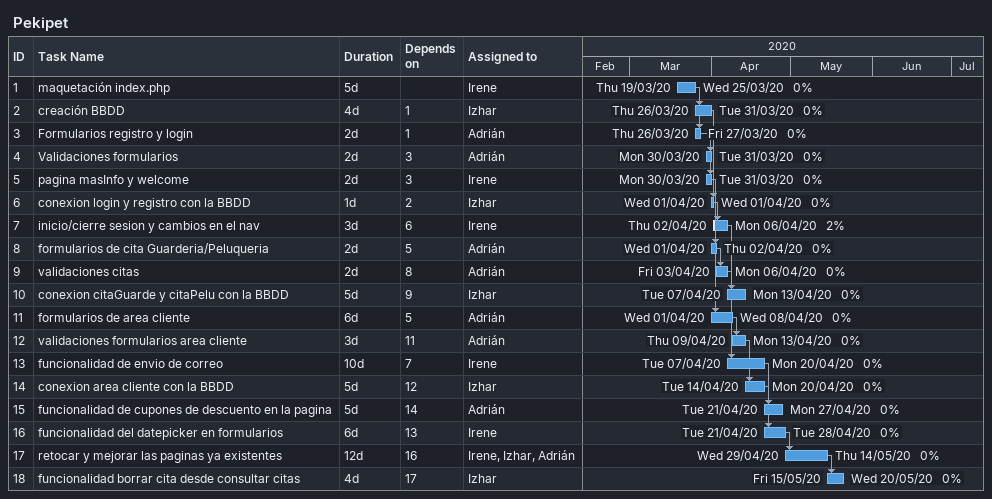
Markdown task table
Pekipet

| ID | Task | Duration | Start | Finish | Predecessors | Resources | % complete |
|---|---|---|---|---|---|---|---|
| 1 | maquetación index.php | 5d | 2020-03-19 | 2020-03-25 |  | Irene | 0 |
| 2 | creación BBDD | 4d | 2020-03-26 | 2020-03-31 | 1 | Izhar | 0 |
| 3 | Formularios registro y login | 2d | 2020-03-26 | 2020-03-27 | 1 | Adrián | 0 |
| 4 | Validaciones formularios | 2d | 2020-03-30 | 2020-03-31 | 3 | Adrián | 0 |
| 5 | pagina masInfo y welcome | 2d | 2020-03-30 | 2020-03-31 | 3 | Irene | 0 |
| 6 | conexion login y registro con la BBDD | 1d | 2020-04-01 | 2020-04-01 | 2 | Izhar | 0 |
| 7 | inicio/cierre sesion y cambios en el nav | 3d | 2020-04-02 | 2020-04-06 | 6 | Irene | 2 |
| 8 | formularios de cita Guarderia/Peluqueria | 2d | 2020-04-01 | 2020-04-02 | 5 | Adrián | 0 |
| 9 | validaciones citas | 2d | 2020-04-03 | 2020-04-06 | 8 | Adrián | 0 |
| 10 | conexion citaGuarde y citaPelu con la BBDD | 5d | 2020-04-07 | 2020-04-13 | 9 | Izhar | 0 |
| 11 | formularios de area cliente | 6d | 2020-04-01 | 2020-04-08 | 5 | Adrián | 0 |
| 12 | validaciones formularios area cliente | 3d | 2020-04-09 | 2020-04-13 | 11 | Adrián | 0 |
| 13 | funcionalidad de envio de correo | 10d | 2020-04-07 | 2020-04-20 | 7 | Irene | 0 |
| 14 | conexion area cliente con la BBDD | 5d | 2020-04-14 | 2020-04-20 | 12 | Izhar | 0 |
| 15 | funcionalidad de cupones de descuento en la pagina | 5d | 2020-04-21 | 2020-04-27 | 14 | Adrián | 0 |
| 16 | funcionalidad del datepicker en formularios | 6d | 2020-04-21 | 2020-04-28 | 13 | Irene | 0 |
| 17 | retocar y mejorar las paginas ya existentes | 12d | 2020-04-29 | 2020-05-14 | 16 | Irene, Izhar, Adrián | 0 |
| 18 | funcionalidad borrar cita desde consultar citas | 4d | 2020-05-15 | 2020-05-20 | 17 | Izhar | 0 |
